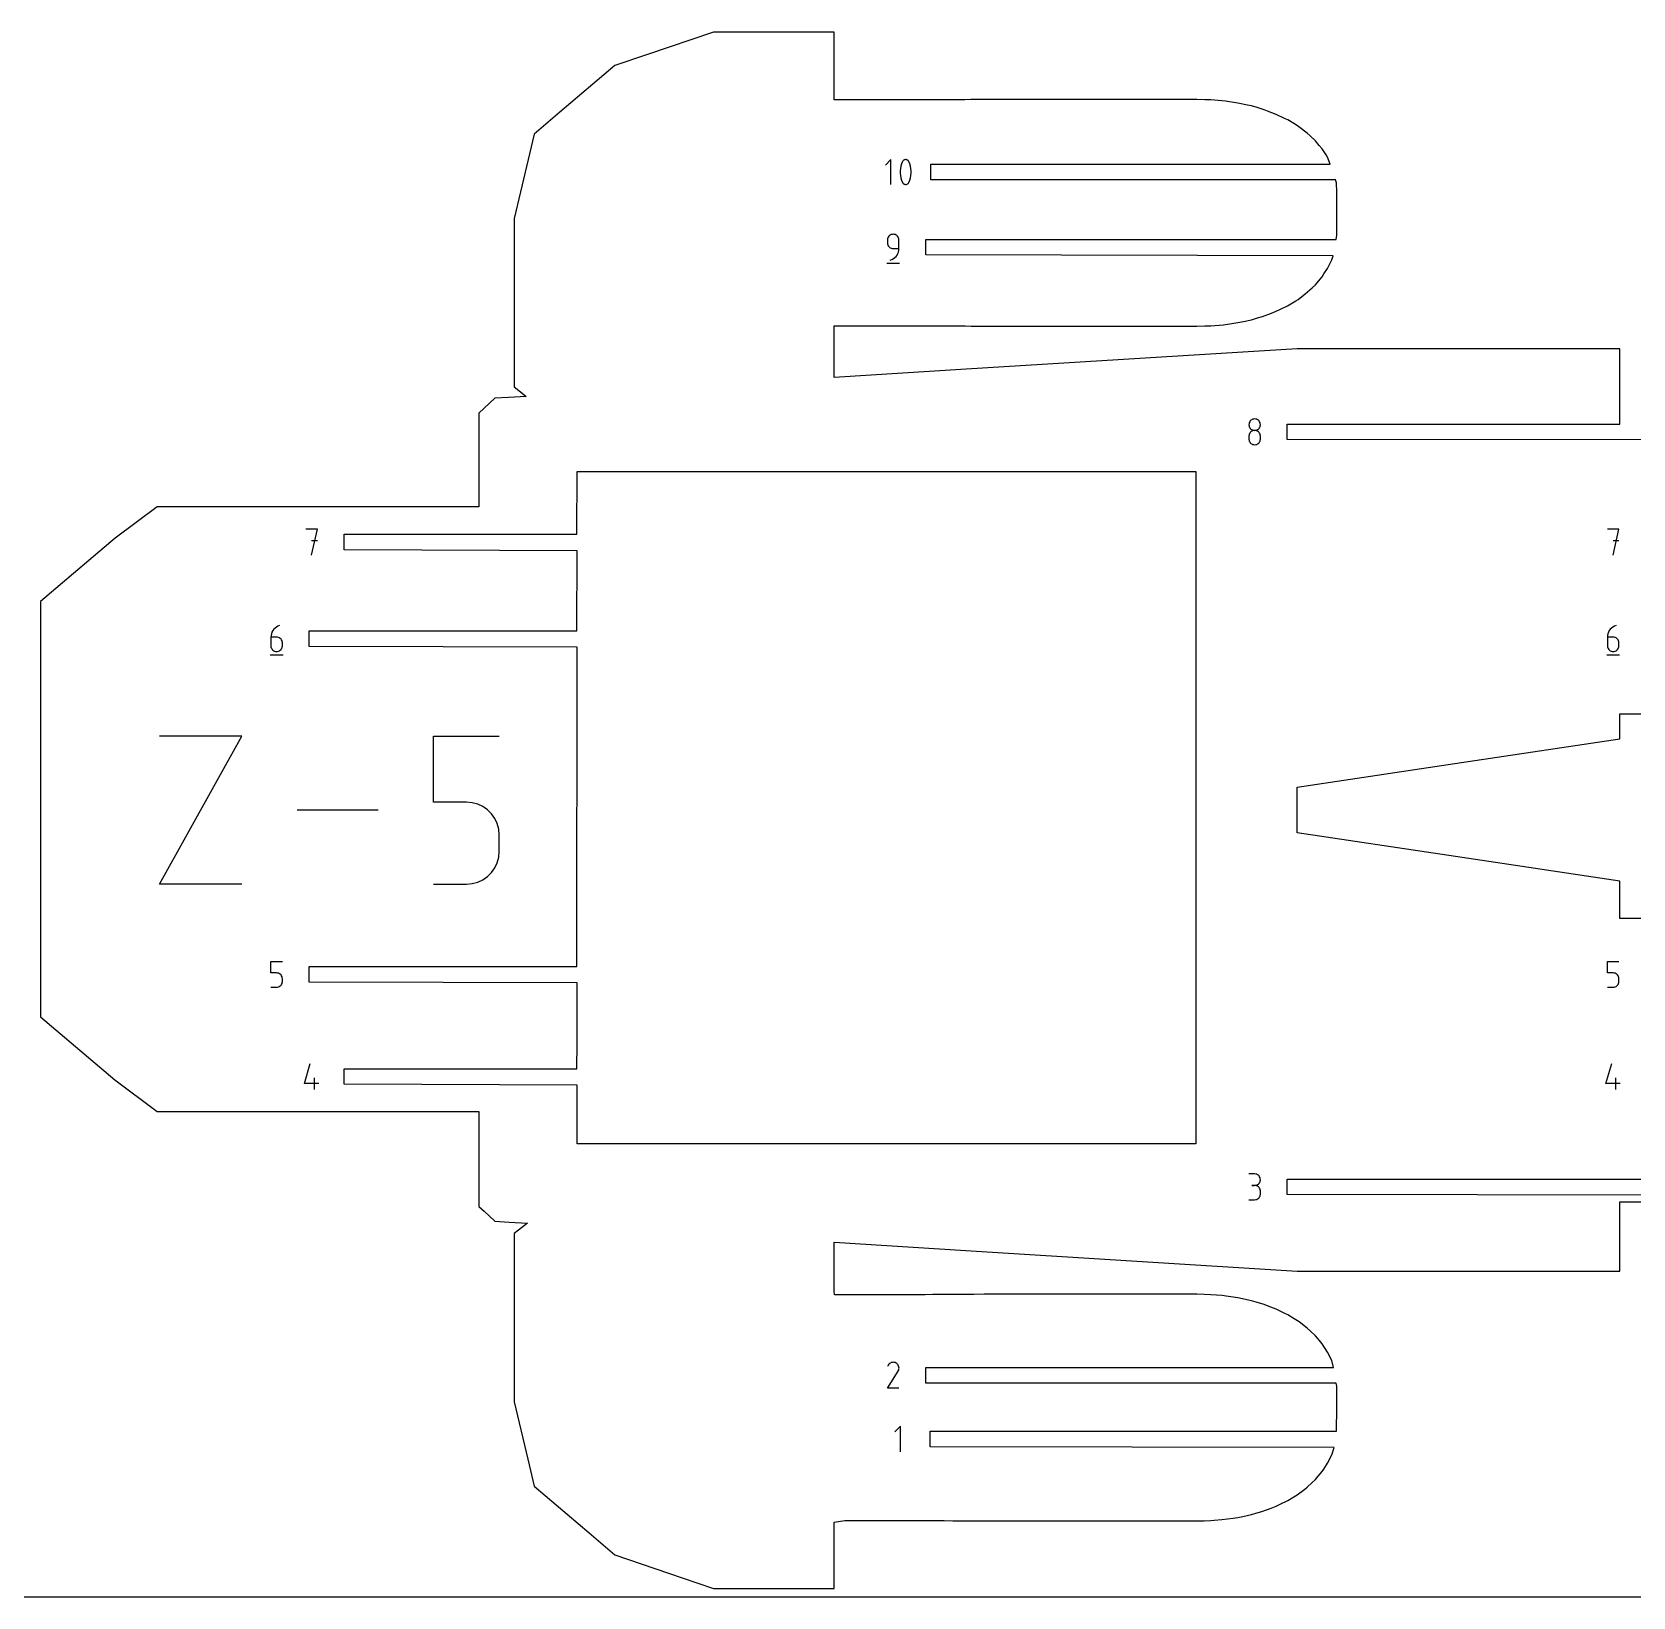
# Model space of a CAD drawing. Extents: x 0 to 900, y 0 to 1000.
# Drawn here: x 385.2 to 682.9, y 0 to 291 of the extents above; entities that cross this region are included whole.
import ezdxf

# ---------------------------------------------------------------- set-up
doc = ezdxf.new("R2010")
doc.units = 0

msp = doc.modelspace()

# ---------------------------------------------------------------- linework, layer by layer
at = {"layer": 'annotation', "color": 1}
for p, q in [((544.90083, 267.288443), (543.874251, 266.261575)), ((544.90083, 262.670723), (544.90083, 267.288443)), ((546.676931, 265.641209), (546.632678, 265.198978)), ((546.632678, 265.198978), (546.632678, 264.754921)), ((546.765437, 266.078199), (546.676931, 265.641209)), ((546.898195, 266.506532), (546.765437, 266.078199)), ((547.075207, 266.922794), (546.898195, 266.506532)), ((547.134816, 267.021921), (547.075207, 266.922794)), ((547.075207, 266.922794), (547.075207, 266.922794)), ((547.209105, 267.106394), (547.134816, 267.021921)), ((547.295613, 267.175397), (547.209105, 267.106394)), ((547.391882, 267.228112), (547.295613, 267.175397)), ((547.49545, 267.263721), (547.391882, 267.228112)), ((547.60386, 267.281407), (547.49545, 267.263721)), ((547.714651, 267.280352), (547.60386, 267.281407)), ((547.825363, 267.259738), (547.714651, 267.280352)), ((547.933536, 267.218749), (547.825363, 267.259738)), ((547.974947, 267.196988), (547.933536, 267.218749)), ((547.933536, 267.218749), (547.933536, 267.218749)), ((548.014684, 267.171993), (547.974947, 267.196988)), ((548.052556, 267.143961), (548.014684, 267.171993)), ((548.088368, 267.113091), (548.052556, 267.143961)), ((548.121927, 267.07958), (548.088368, 267.113091)), ((548.153042, 267.043625), (548.121927, 267.07958)), ((548.181517, 267.005426), (548.153042, 267.043625)), ((548.207162, 266.965179), (548.181517, 267.005426)), ((548.229782, 266.923083), (548.207162, 266.965179)), ((548.407651, 266.505964), (548.229782, 266.923083)), ((548.229782, 266.923083), (548.229782, 266.923083)), ((548.541053, 266.076987), (548.407651, 266.505964)), ((548.629988, 265.639568), (548.541053, 266.076987)), ((548.674455, 265.197123), (548.629988, 265.639568)), ((548.674455, 264.753066), (548.674455, 265.197123)), ((546.632678, 264.754921), (546.676931, 264.312454)), ((546.676931, 264.312454), (546.765437, 263.874993)), ((546.765437, 263.874993), (546.898195, 263.445951)), ((546.898195, 263.445951), (547.075207, 263.028746)), ((547.075207, 263.028746), (547.075207, 263.028746)), ((547.075207, 263.028746), (547.097744, 262.986734)), ((547.097744, 262.986734), (547.123199, 262.946688)), ((547.123199, 262.946688), (547.151464, 262.908729)), ((547.151464, 262.908729), (547.182432, 262.872981)), ((547.182432, 262.872981), (547.215995, 262.839563)), ((547.215995, 262.839563), (547.252047, 262.808597)), ((547.252047, 262.808597), (547.290479, 262.780206)), ((547.290479, 262.780206), (547.331185, 262.754511)), ((547.331185, 262.754511), (547.374058, 262.731632)), ((547.374058, 262.731632), (547.374058, 262.731632)), ((547.374058, 262.731632), (547.48138, 262.691513)), ((547.48138, 262.691513), (547.591447, 262.671581)), ((547.591447, 262.671581), (547.701772, 262.671023)), ((547.701772, 262.671023), (547.809866, 262.689028)), ((547.809866, 262.689028), (547.91324, 262.724782)), ((547.91324, 262.724782), (548.009407, 262.777472)), ((548.009407, 262.777472), (548.095879, 262.846287)), ((548.095879, 262.846287), (548.170166, 262.930412)), ((548.170166, 262.930412), (548.229782, 263.029036)), ((548.229782, 263.029036), (548.407651, 263.445383)), ((548.229782, 263.029036), (548.229782, 263.029036)), ((548.407651, 263.445383), (548.541053, 263.873781)), ((548.541053, 263.873781), (548.629988, 264.310813)), ((548.629988, 264.310813), (548.674455, 264.753066)), ((544.642154, 253.158662), (544.513597, 253.029979)), ((544.790956, 253.264015), (544.642154, 253.158662)), ((544.956963, 253.343013), (544.790956, 253.264015)), ((545.13714, 253.39263), (544.956963, 253.343013)), ((545.328448, 253.409841), (545.13714, 253.39263)), ((545.520152, 253.39263), (545.328448, 253.409841)), ((545.328448, 253.409841), (545.328448, 253.409841)), ((545.700539, 253.343013), (545.520152, 253.39263)), ((545.866608, 253.264015), (545.700539, 253.343013)), ((546.01536, 253.158662), (545.866608, 253.264015)), ((546.143794, 253.029979), (546.01536, 253.158662)), ((544.279759, 252.534194), (544.26255, 252.342438)), ((544.26255, 252.342438), (544.26255, 251.808737)), ((544.26255, 251.808737), (544.26255, 251.808737)), ((544.26255, 251.808737), (544.279759, 251.616992)), ((544.329362, 252.714719), (544.279759, 252.534194)), ((544.279759, 251.616992), (544.329362, 251.436494)), ((544.40832, 252.880989), (544.329362, 252.714719)), ((544.329362, 251.436494), (544.40832, 251.270264)), ((544.513597, 253.029979), (544.40832, 252.880989)), ((544.40832, 251.270264), (544.513597, 251.121322)), ((544.513597, 251.121322), (544.642154, 250.992689)), ((544.642154, 250.992689), (544.790956, 250.887383)), ((544.790956, 250.887383), (544.956963, 250.808426)), ((544.956963, 250.808426), (545.13714, 250.758836)), ((545.13714, 250.758836), (545.328448, 250.741636)), ((545.328448, 250.741636), (546.394345, 250.741636)), ((546.24891, 252.880989), (546.143794, 253.029979)), ((546.190624, 249.812344), (546.301875, 250.106936)), ((546.327707, 252.714719), (546.24891, 252.880989)), ((546.301875, 250.106936), (546.370746, 250.418004)), ((546.377186, 252.534194), (546.327707, 252.714719)), ((546.370746, 250.418004), (546.394345, 250.741636)), ((546.394345, 252.342438), (546.377186, 252.534194)), ((546.394345, 250.741636), (546.394345, 252.342438)), ((546.394345, 252.342438), (546.394345, 252.342438)), ((544.129351, 248.009841), (546.529351, 248.009841)), ((544.795047, 248.609841), (545.099863, 248.72343)), ((544.795047, 248.609841), (544.795047, 248.609841)), ((545.099863, 248.72343), (545.379645, 248.876966)), ((545.379645, 248.876966), (545.631504, 249.066538)), ((545.631504, 249.066538), (545.852547, 249.288232)), ((545.852547, 249.288232), (546.039885, 249.538138)), ((546.039885, 249.538138), (546.190624, 249.812344)), ((611.490065, 218.189538), (611.472866, 217.998679)), ((611.472866, 217.998679), (611.472866, 217.998679)), ((611.472866, 217.998679), (611.490075, 217.806923)), ((611.539643, 218.369366), (611.490065, 218.189538)), ((611.490075, 217.806923), (611.539678, 217.626397)), ((611.618569, 218.535111), (611.539643, 218.369366)), ((611.539678, 217.626397), (611.618636, 217.460128)), ((611.723814, 218.683725), (611.618569, 218.535111)), ((611.618636, 217.460128), (611.723913, 217.311138)), ((611.852347, 218.812157), (611.723814, 218.683725)), ((612.001138, 218.917357), (611.852347, 218.812157)), ((612.167158, 218.996276), (612.001138, 218.917357)), ((612.347377, 219.045864), (612.167158, 218.996276)), ((612.538764, 219.063071), (612.347377, 219.045864)), ((612.730151, 219.045864), (612.538764, 219.063071)), ((612.538764, 219.063071), (612.538764, 219.063071)), ((612.910369, 218.996276), (612.730151, 219.045864)), ((613.076389, 218.917357), (612.910369, 218.996276)), ((613.225181, 218.812157), (613.076389, 218.917357)), ((613.353714, 218.683725), (613.225181, 218.812157)), ((613.353615, 217.311138), (613.458891, 217.460128)), ((613.458958, 218.535111), (613.353714, 218.683725)), ((613.458891, 217.460128), (613.53785, 217.626397)), ((613.537884, 218.369366), (613.458958, 218.535111)), ((613.53785, 217.626397), (613.587452, 217.806923)), ((613.587462, 218.189538), (613.537884, 218.369366)), ((613.587452, 217.806923), (613.604661, 217.998679)), ((613.604661, 217.998679), (613.587462, 218.189538)), ((613.604661, 217.998679), (613.604661, 217.998679)), ((611.490065, 216.055841), (611.472866, 215.864175)), ((611.472866, 215.864175), (611.472866, 215.333183)), ((611.472866, 215.333183), (611.472866, 215.333183)), ((611.472866, 215.333183), (611.490075, 215.14153)), ((611.539643, 216.236296), (611.490065, 216.055841)), ((611.490075, 215.14153), (611.539678, 214.961281)), ((611.618569, 216.402514), (611.539643, 216.236296)), ((611.539678, 214.961281), (611.618636, 214.795412)), ((611.723814, 216.551465), (611.618569, 216.402514)), ((611.618636, 214.795412), (611.723913, 214.646898)), ((611.852347, 216.680124), (611.723814, 216.551465)), ((611.723913, 217.311138), (611.85247, 217.182455)), ((611.723913, 214.646898), (611.85247, 214.518714)), ((612.001138, 216.785462), (611.852347, 216.680124)), ((611.85247, 217.182455), (612.001272, 217.077102)), ((611.85247, 214.518714), (612.001272, 214.413835)), ((612.167158, 216.864451), (612.001138, 216.785462)), ((612.001272, 217.077102), (612.167279, 216.998104)), ((612.001272, 214.413835), (612.167279, 214.335238)), ((612.347377, 216.914065), (612.167158, 216.864451)), ((612.167279, 216.998104), (612.347456, 216.948487)), ((612.167279, 214.335238), (612.347456, 214.285898)), ((612.538764, 216.931276), (612.347377, 216.914065)), ((612.347456, 216.948487), (612.538764, 216.931276)), ((612.538764, 216.931276), (612.730071, 216.948487)), ((612.730151, 216.914075), (612.538764, 216.931276)), ((612.538764, 216.931276), (612.538764, 216.931276)), ((612.538764, 216.931276), (612.538764, 216.931276)), ((612.730071, 216.948487), (612.910248, 216.998104)), ((612.730071, 214.285898), (612.910248, 214.335238)), ((612.910369, 216.864486), (612.730151, 216.914075)), ((612.910248, 216.998104), (613.076255, 217.077102)), ((612.910248, 214.335238), (613.076255, 214.413835)), ((613.076389, 216.785529), (612.910369, 216.864486)), ((613.076255, 217.077102), (613.225057, 217.182455)), ((613.076255, 214.413835), (613.225057, 214.518714)), ((613.225181, 216.680223), (613.076389, 216.785529)), ((613.225057, 217.182455), (613.353615, 217.311138)), ((613.225057, 214.518714), (613.353615, 214.646898)), ((613.353714, 216.551589), (613.225181, 216.680223)), ((613.353615, 214.646898), (613.458891, 214.795412)), ((613.458958, 216.402648), (613.353714, 216.551589)), ((613.458891, 214.795412), (613.53785, 214.961281)), ((613.537884, 216.236418), (613.458958, 216.402648)), ((613.53785, 214.961281), (613.587452, 215.14153)), ((613.587462, 216.05592), (613.537884, 216.236418)), ((613.587452, 215.14153), (613.604661, 215.333183)), ((613.604661, 215.864175), (613.587462, 216.05592)), ((613.604661, 215.333183), (613.604661, 215.864175)), ((613.604661, 215.864175), (613.604661, 215.864175)), ((612.347456, 214.285898), (612.538764, 214.26879)), ((612.538764, 214.26879), (612.730071, 214.285898)), ((612.538764, 214.26879), (612.538764, 214.26879)), ((438.257006, 198.561415), (436.122503, 198.561415)), ((437.189905, 193.761415), (438.257006, 198.561415)), ((680.262344, 198.561415), (678.12784, 198.561415)), ((679.195243, 193.761415), (680.262344, 198.561415)), ((438.257006, 196.423901), (437.189905, 196.423901)), ((680.262344, 196.423901), (679.195243, 196.423901)), ((429.640559, 178.813753), (429.616958, 178.489311)), ((429.709447, 179.125478), (429.640559, 178.813753)), ((429.820745, 179.420621), (429.709447, 179.125478)), ((429.971577, 179.695317), (429.820745, 179.420621)), ((430.159065, 179.945702), (429.971577, 179.695317)), ((430.380334, 180.16791), (430.159065, 179.945702)), ((430.632507, 180.358076), (430.380334, 180.16791)), ((430.912708, 180.512336), (430.632507, 180.358076)), ((431.218061, 180.626825), (430.912708, 180.512336)), ((431.218061, 180.626825), (431.218061, 180.626825)), ((678.152947, 178.813753), (678.129345, 178.489311)), ((678.221835, 179.125478), (678.152947, 178.813753)), ((678.333133, 179.420621), (678.221835, 179.125478)), ((678.483964, 179.695317), (678.333133, 179.420621)), ((678.671453, 179.945702), (678.483964, 179.695317)), ((678.892722, 180.16791), (678.671453, 179.945702)), ((679.144895, 180.358076), (678.892722, 180.16791)), ((679.425096, 180.512336), (679.144895, 180.358076)), ((679.730449, 180.626825), (679.425096, 180.512336)), ((679.730449, 180.626825), (679.730449, 180.626825)), ((429.616958, 178.489311), (429.616958, 176.893927)), ((430.682855, 178.489311), (429.616958, 178.489311)), ((429.616958, 176.893927), (429.616958, 176.893927)), ((429.616958, 176.893927), (429.634167, 176.702181)), ((429.634167, 176.702181), (429.683769, 176.521684)), ((429.683769, 176.521684), (429.762727, 176.355454)), ((429.762727, 176.355454), (429.868004, 176.206512)), ((429.868004, 176.206512), (429.996562, 176.077878)), ((429.996562, 176.077878), (430.145363, 175.972573)), ((430.145363, 175.972573), (430.311371, 175.893615)), ((430.311371, 175.893615), (430.491547, 175.844026)), ((430.491547, 175.844026), (430.682855, 175.826825)), ((430.874559, 178.472203), (430.682855, 178.489311)), ((430.682855, 175.826825), (430.874559, 175.844026)), ((430.682855, 175.826825), (430.682855, 175.826825)), ((431.054946, 178.422863), (430.874559, 178.472203)), ((430.874559, 175.844026), (431.054946, 175.893615)), ((431.221016, 178.344266), (431.054946, 178.422863)), ((431.054946, 175.893615), (431.221016, 175.972573)), ((431.369768, 178.239388), (431.221016, 178.344266)), ((431.221016, 175.972573), (431.369768, 176.077878)), ((431.498201, 178.111204), (431.369768, 178.239388)), ((431.369768, 176.077878), (431.498201, 176.206512)), ((431.603317, 177.962689), (431.498201, 178.111204)), ((431.498201, 176.206512), (431.603317, 176.355454)), ((431.682114, 177.79682), (431.603317, 177.962689)), ((431.603317, 176.355454), (431.682114, 176.521684)), ((431.731593, 177.616571), (431.682114, 177.79682)), ((431.682114, 176.521684), (431.731593, 176.702181)), ((431.748752, 177.424919), (431.731593, 177.616571)), ((431.731593, 176.702181), (431.748752, 176.893927)), ((431.748752, 176.893927), (431.748752, 177.424919)), ((431.748752, 177.424919), (431.748752, 177.424919)), ((678.129345, 178.489311), (678.129345, 176.893927)), ((679.195243, 178.489311), (678.129345, 178.489311)), ((678.129345, 176.893927), (678.129345, 176.893927)), ((678.129345, 176.893927), (678.146554, 176.702181)), ((678.146554, 176.702181), (678.196157, 176.521684)), ((678.196157, 176.521684), (678.275115, 176.355454)), ((678.275115, 176.355454), (678.380392, 176.206512)), ((678.380392, 176.206512), (678.508949, 176.077878)), ((678.508949, 176.077878), (678.657751, 175.972573)), ((678.657751, 175.972573), (678.823758, 175.893615)), ((678.823758, 175.893615), (679.003935, 175.844026)), ((679.003935, 175.844026), (679.195243, 175.826825)), ((679.386947, 178.472203), (679.195243, 178.489311)), ((679.195243, 175.826825), (679.386947, 175.844026)), ((679.195243, 175.826825), (679.195243, 175.826825)), ((679.567334, 178.422863), (679.386947, 178.472203)), ((679.386947, 175.844026), (679.567334, 175.893615)), ((679.733403, 178.344266), (679.567334, 178.422863)), ((679.567334, 175.893615), (679.733403, 175.972573)), ((679.882155, 178.239388), (679.733403, 178.344266)), ((679.733403, 175.972573), (679.882155, 176.077878)), ((680.010589, 178.111204), (679.882155, 178.239388)), ((679.882155, 176.077878), (680.010589, 176.206512)), ((680.115705, 177.962689), (680.010589, 178.111204)), ((680.010589, 176.206512), (680.115705, 176.355454)), ((680.194502, 177.79682), (680.115705, 177.962689)), ((680.115705, 176.355454), (680.194502, 176.521684)), ((680.24398, 177.616571), (680.194502, 177.79682)), ((680.194502, 176.521684), (680.24398, 176.702181)), ((680.26114, 177.424919), (680.24398, 177.616571)), ((680.24398, 176.702181), (680.26114, 176.893927)), ((680.26114, 176.893927), (680.26114, 177.424919)), ((680.26114, 177.424919), (680.26114, 177.424919)), ((429.483457, 175.226825), (431.883457, 175.226825)), ((677.995845, 175.226825), (680.395845, 175.226825)), ((408.910408, 132.546837), (424.184494, 160.055373)), ((424.184494, 160.055373), (408.910408, 160.055373)), ((459.857093, 147.805397), (459.857093, 160.055373)), ((459.857093, 160.055373), (472.074292, 160.055373)), ((449.54398, 146.301105), (434.502783, 146.301105)), ((465.965692, 147.805397), (459.857093, 147.805397)), ((467.062521, 147.707353), (465.965692, 147.805397)), ((468.095343, 147.424587), (467.062521, 147.707353)), ((469.046795, 146.974152), (468.095343, 147.424587)), ((469.899511, 146.373101), (469.046795, 146.974152)), ((470.636126, 145.638485), (469.899511, 146.373101)), ((471.239276, 144.787357), (470.636126, 145.638485)), ((471.691597, 143.836769), (471.239276, 144.787357)), ((471.975724, 142.803774), (471.691597, 143.836769)), ((472.074292, 141.705424), (471.975724, 142.803774)), ((472.074292, 138.662337), (472.074292, 141.705424)), ((472.074292, 141.705424), (472.074292, 141.705424)), ((471.691398, 136.529032), (471.975667, 137.563454)), ((471.975667, 137.563454), (472.074292, 138.662337)), ((469.046028, 133.382108), (469.898801, 133.985609)), ((469.898801, 133.985609), (470.635558, 134.722802)), ((470.635558, 134.722802), (471.238893, 135.576379)), ((471.238893, 135.576379), (471.691398, 136.529032)), ((424.184494, 132.546837), (408.910408, 132.546837)), ((459.857093, 132.546837), (465.965692, 132.546837)), ((465.965692, 132.546837), (467.062067, 132.645415)), ((465.965692, 132.546837), (465.965692, 132.546837)), ((467.062067, 132.645415), (468.094648, 132.929607)), ((468.094648, 132.929607), (469.046028, 133.382108)), ((429.616958, 116.043569), (429.616958, 118.181083)), ((429.616958, 118.181083), (431.748752, 118.181083)), ((678.129345, 116.043569), (678.129345, 118.181083)), ((678.129345, 118.181083), (680.26114, 118.181083)), ((430.682855, 116.043569), (429.616958, 116.043569)), ((429.616958, 113.381083), (430.682855, 113.381083)), ((430.874242, 116.026461), (430.682855, 116.043569)), ((430.682855, 113.381083), (430.874163, 113.398284)), ((430.682855, 113.381083), (430.682855, 113.381083)), ((430.874163, 113.398284), (431.054339, 113.447873)), ((431.054461, 115.977121), (430.874242, 116.026461)), ((431.054339, 113.447873), (431.220347, 113.52683)), ((431.220481, 115.898524), (431.054461, 115.977121)), ((431.220347, 113.52683), (431.369148, 113.632136)), ((431.369272, 115.793645), (431.220481, 115.898524)), ((431.369148, 113.632136), (431.497706, 113.76077)), ((431.497805, 115.665461), (431.369272, 115.793645)), ((431.497706, 113.76077), (431.602983, 113.909711)), ((431.603049, 115.516947), (431.497805, 115.665461)), ((431.602983, 113.909711), (431.681941, 114.075941)), ((431.681976, 115.351078), (431.603049, 115.516947)), ((431.681941, 114.075941), (431.731543, 114.256439)), ((431.731553, 115.170829), (431.681976, 115.351078)), ((431.731543, 114.256439), (431.748752, 114.448184)), ((431.748752, 114.979176), (431.731553, 115.170829)), ((431.748752, 114.448184), (431.748752, 114.979176)), ((431.748752, 114.979176), (431.748752, 114.979176)), ((679.195243, 116.043569), (678.129345, 116.043569)), ((678.129345, 113.381083), (679.195243, 113.381083)), ((679.38663, 116.026461), (679.195243, 116.043569)), ((679.195243, 113.381083), (679.386551, 113.398284)), ((679.195243, 113.381083), (679.195243, 113.381083)), ((679.386551, 113.398284), (679.566727, 113.447873)), ((679.566848, 115.977121), (679.38663, 116.026461)), ((679.566727, 113.447873), (679.732735, 113.52683)), ((679.732868, 115.898524), (679.566848, 115.977121)), ((679.732735, 113.52683), (679.881536, 113.632136)), ((679.88166, 115.793645), (679.732868, 115.898524)), ((679.881536, 113.632136), (680.010094, 113.76077)), ((680.010193, 115.665461), (679.88166, 115.793645)), ((680.010094, 113.76077), (680.11537, 113.909711)), ((680.115437, 115.516947), (680.010193, 115.665461)), ((680.11537, 113.909711), (680.194329, 114.075941)), ((680.194363, 115.351078), (680.115437, 115.516947)), ((680.194329, 114.075941), (680.243931, 114.256439)), ((680.243941, 115.170829), (680.194363, 115.351078)), ((680.243931, 114.256439), (680.26114, 114.448184)), ((680.26114, 114.979176), (680.243941, 115.170829)), ((680.26114, 114.448184), (680.26114, 114.979176)), ((680.26114, 114.979176), (680.26114, 114.979176)), ((435.885101, 95.456191), (436.949493, 99.18909)), ((677.862645, 95.456191), (678.927037, 99.18909)), ((438.550296, 95.456191), (435.885101, 95.456191)), ((437.7514, 94.38909), (437.7514, 96.520885)), ((680.52784, 95.456191), (677.862645, 95.456191)), ((679.728944, 94.38909), (679.728944, 96.520885)), ((612.538764, 78.664331), (611.472866, 78.664331)), ((612.730468, 78.647124), (612.538764, 78.664331)), ((612.910855, 78.597536), (612.730468, 78.647124)), ((613.076924, 78.518617), (612.910855, 78.597536)), ((613.225676, 78.413416), (613.076924, 78.518617)), ((613.35411, 78.284984), (613.225676, 78.413416)), ((613.459226, 78.136371), (613.35411, 78.284984)), ((613.538023, 77.970626), (613.459226, 78.136371)), ((613.587502, 77.790798), (613.538023, 77.970626)), ((613.538023, 77.227657), (613.587502, 77.408182)), ((613.604661, 77.599938), (613.587502, 77.790798)), ((613.587502, 77.408182), (613.604661, 77.599938)), ((613.604661, 77.599938), (613.604661, 77.599938)), ((612.538764, 76.532536), (612.005062, 76.532536)), ((612.005062, 76.532536), (612.538764, 76.532536)), ((612.538764, 76.532536), (612.730468, 76.549747)), ((612.730468, 76.515329), (612.538764, 76.532536)), ((612.538764, 76.532536), (612.538764, 76.532536)), ((612.730468, 76.549747), (612.910855, 76.599364)), ((612.910855, 76.465741), (612.730468, 76.515329)), ((612.910855, 76.599364), (613.076924, 76.678361)), ((613.076924, 76.386822), (612.910855, 76.465741)), ((613.076924, 76.678361), (613.225676, 76.783714)), ((613.225676, 76.281621), (613.076924, 76.386822)), ((613.225676, 76.783714), (613.35411, 76.912398)), ((613.35411, 76.15319), (613.225676, 76.281621)), ((613.35411, 76.912398), (613.459226, 77.061387)), ((613.459226, 76.004576), (613.35411, 76.15319)), ((613.459226, 77.061387), (613.538023, 77.227657)), ((613.538023, 75.838831), (613.459226, 76.004576)), ((613.459226, 74.397876), (613.538023, 74.563634)), ((613.587502, 75.659003), (613.538023, 75.838831)), ((613.538023, 74.563634), (613.587502, 74.743503)), ((613.604661, 75.468143), (613.587502, 75.659003)), ((613.587502, 74.743503), (613.604661, 74.934442)), ((613.604661, 74.934442), (613.604661, 75.468143)), ((613.604661, 75.468143), (613.604661, 75.468143)), ((611.472866, 73.87005), (612.538764, 73.87005)), ((612.538764, 73.87005), (612.730468, 73.887247)), ((612.538764, 73.87005), (612.538764, 73.87005)), ((612.730468, 73.887247), (612.910855, 73.93681)), ((612.910855, 73.93681), (613.076924, 74.015697)), ((613.076924, 74.015697), (613.225676, 74.120865)), ((613.225676, 74.120865), (613.35411, 74.249272)), ((613.35411, 74.249272), (613.459226, 74.397876)), ((544.27668, 38.840069), (546.246528, 42.011272)), ((544.419663, 43.106368), (544.27969, 42.837862)), ((544.530742, 43.26388), (544.419663, 43.106368)), ((544.664013, 43.395366), (544.530742, 43.26388)), ((544.815421, 43.499773), (544.664013, 43.395366)), ((544.980913, 43.576049), (544.815421, 43.499773)), ((545.156437, 43.623139), (544.980913, 43.576049)), ((545.33794, 43.639991), (545.156437, 43.623139)), ((545.521367, 43.625553), (545.33794, 43.639991)), ((545.702666, 43.578771), (545.521367, 43.625553)), ((545.877784, 43.498592), (545.702666, 43.578771)), ((546.034408, 43.387374), (545.877784, 43.498592)), ((545.877784, 43.498592), (545.877784, 43.498592)), ((546.165363, 43.253912), (546.034408, 43.387374)), ((546.269484, 43.102299), (546.165363, 43.253912)), ((546.246528, 42.011272), (546.248883, 42.014186)), ((546.246528, 42.011272), (546.246528, 42.011272)), ((546.248883, 42.014186), (546.251142, 42.017125)), ((546.251142, 42.017125), (546.253318, 42.020113)), ((546.253318, 42.020113), (546.255428, 42.023176)), ((546.255428, 42.023176), (546.257485, 42.026337)), ((546.257485, 42.026337), (546.259506, 42.029623)), ((546.259506, 42.029623), (546.261504, 42.033057)), ((546.261504, 42.033057), (546.263494, 42.036665)), ((546.263494, 42.036665), (546.265492, 42.040471)), ((546.265492, 42.040471), (546.346827, 42.215103)), ((546.265492, 42.040471), (546.265492, 42.040471)), ((546.345606, 42.936623), (546.269484, 43.102299)), ((546.392567, 42.760975), (546.345606, 42.936623)), ((546.346827, 42.215103), (546.394341, 42.396124)), ((546.4092, 42.579445), (546.392567, 42.760975)), ((546.394341, 42.396124), (546.4092, 42.579445)), ((546.408475, 38.840069), (544.27668, 38.840069)), ((546.696435, 31.776287), (545.629334, 30.708885)), ((546.696435, 26.976287), (546.696435, 31.776287))]:
    msp.add_line(p, q, dxfattribs=at)
at = {"layer": 'boundary', "color": 5}
for p, q in [((511.939785, 291.014711), (499.443465, 286.765963)), ((519.107802, 291.01471), (511.939785, 291.014711)), ((534.382353, 291.01471), (519.107802, 291.01471)), ((534.382354, 288.68945), (534.382353, 291.01471)), ((499.443465, 286.765963), (493.579212, 284.772116)), ((534.382354, 285.038285), (534.382354, 288.68945)), ((493.579212, 284.772116), (483.367074, 276.091809)), ((534.382354, 279.546087), (534.382354, 285.038285)), ((534.382353, 278.374556), (534.382354, 279.546087)), ((536.73742, 278.383491), (534.382353, 278.374556)), ((547.951921, 278.38349), (536.73742, 278.383491)), ((549.105657, 278.387518), (547.951921, 278.38349)), ((550.355297, 278.387496), (549.105657, 278.387518)), ((551.251079, 278.394333), (550.355297, 278.387496)), ((552.856677, 278.398403), (551.251079, 278.394333)), ((554.985585, 278.407321), (552.856677, 278.398403)), ((556.715826, 278.417804), (554.985585, 278.407321)), ((558.659276, 278.429716), (556.715826, 278.417804)), ((559.780667, 278.438278), (558.659276, 278.429716)), ((560.401027, 278.444281), (559.780667, 278.438278)), ((562.269755, 278.46309), (560.401027, 278.444281)), ((565.547569, 278.463091), (562.269755, 278.46309)), ((571.217272, 278.463091), (565.547569, 278.463091)), ((572.361227, 278.463091), (571.217272, 278.463091)), ((574.026568, 278.46309), (572.361227, 278.463091)), ((579.682737, 278.46309), (574.026568, 278.46309)), ((583.36893, 278.463091), (579.682737, 278.46309)), ((587.627248, 278.463091), (583.36893, 278.463091)), ((594.392534, 278.463091), (587.627248, 278.463091)), ((596.339868, 278.46309), (594.392534, 278.463091)), ((601.780742, 278.46309), (596.339868, 278.46309)), ((603.248751, 278.425628), (601.780742, 278.46309)), ((604.387587, 278.394333), (603.248751, 278.425628)), ((607.122024, 278.154148), (604.387587, 278.394333)), ((609.442439, 277.806868), (607.122024, 278.154148)), ((611.240341, 277.417507), (609.442439, 277.806868)), ((611.92386, 277.269486), (611.240341, 277.417507)), ((613.024433, 276.950583), (611.92386, 277.269486)), ((614.303314, 276.563922), (613.024433, 276.950583)), ((483.367074, 276.091809), (478.574738, 272.018329)), ((614.923436, 276.323563), (614.303314, 276.563922)), ((616.552857, 275.692026), (614.923436, 276.323563)), ((618.085638, 274.948743), (616.552857, 275.692026)), ((618.678822, 274.661106), (618.085638, 274.948743)), ((620.134123, 273.789368), (618.678822, 274.661106)), ((478.574738, 272.018329), (476.058874, 261.325855)), ((620.76464, 273.376954), (620.134123, 273.789368)), ((622.330296, 272.178167), (620.76464, 273.376954)), ((622.850325, 271.686289), (622.330296, 272.178167)), ((623.823702, 270.765668), (622.850325, 271.686289)), ((624.527195, 269.933185), (623.823702, 270.765668)), ((625.086724, 269.271113), (624.527195, 269.933185)), ((625.816532, 268.163992), (625.086724, 269.271113)), ((626.108771, 267.720711), (625.816532, 268.163992)), ((552.324686, 263.529582), (552.324686, 266.429583)), ((552.324686, 266.429583), (626.575959, 266.429583)), ((626.575959, 266.429583), (626.108771, 267.720711)), ((627.565635, 263.529582), (552.324686, 263.529582)), ((627.738002, 262.990634), (627.565635, 263.529582)), ((627.835607, 261.218289), (627.738002, 262.990634)), ((476.058874, 261.325855), (474.878234, 256.308108)), ((627.837455, 257.390358), (627.835607, 261.218289)), ((474.878234, 256.308108), (474.878235, 235.006042)), ((627.829149, 253.222116), (627.837455, 257.390358)), ((627.695047, 252.459841), (627.829149, 253.222116)), ((551.379351, 249.559841), (551.37935, 252.459841)), ((551.37935, 252.459841), (627.695047, 252.459841)), ((627.148914, 249.409841), (551.379351, 249.559841)), ((626.108447, 247.059993), (626.88678, 248.63991)), ((626.88678, 248.63991), (627.148914, 249.409841)), ((623.823745, 244.015035), (624.402385, 244.699907)), ((624.402385, 244.699907), (625.086536, 245.509597)), ((625.086536, 245.509597), (625.4275, 246.026927)), ((625.4275, 246.026927), (626.108447, 247.059993)), ((620.188183, 241.024355), (620.625814, 241.296785)), ((620.625814, 241.296785), (621.936608, 242.300728)), ((621.936608, 242.300728), (623.231904, 243.45515)), ((623.231904, 243.45515), (623.823745, 244.015035)), ((613.985741, 238.120488), (615.68558, 238.752425)), ((615.68558, 238.752425), (616.552828, 239.088677)), ((616.552828, 239.088677), (617.358247, 239.479365)), ((617.358247, 239.479365), (618.678145, 240.119591)), ((618.678145, 240.119591), (620.188183, 241.024355)), ((534.332121, 226.781574), (534.340805, 235.69824)), ((534.340805, 235.69824), (534.341478, 236.390267)), ((534.341478, 236.390267), (536.575309, 236.397139)), ((536.575309, 236.397139), (547.883649, 236.397212)), ((547.883649, 236.397212), (549.166645, 236.393081)), ((549.166645, 236.393081), (550.397159, 236.392993)), ((550.397159, 236.392993), (551.254797, 236.386371)), ((551.254797, 236.386371), (552.900444, 236.38215)), ((552.900444, 236.38215), (555.02304, 236.373195)), ((555.02304, 236.373195), (556.782634, 236.362481)), ((556.782634, 236.362481), (558.709773, 236.350611)), ((558.709773, 236.350611), (559.818236, 236.342114)), ((559.818236, 236.342114), (560.430348, 236.336172)), ((560.430348, 236.336172), (562.269873, 236.317601)), ((562.269873, 236.317601), (565.297204, 236.317601)), ((565.297204, 236.317601), (571.259701, 236.317601)), ((571.259701, 236.317601), (572.410538, 236.317601)), ((572.410538, 236.317601), (574.086572, 236.317601)), ((574.086572, 236.317601), (579.734345, 236.317601)), ((579.734345, 236.317601), (583.436029, 236.317601)), ((583.436029, 236.317601), (587.681386, 236.317601)), ((587.681386, 236.317601), (594.468207, 236.317602)), ((594.468207, 236.317602), (596.396835, 236.317602)), ((596.396835, 236.317602), (601.780322, 236.317601)), ((601.780322, 236.317601), (603.268789, 236.355615)), ((603.268789, 236.355615), (604.387279, 236.386371)), ((604.387279, 236.386371), (605.104665, 236.446234)), ((605.104665, 236.446234), (606.77005, 236.585202)), ((606.77005, 236.585202), (608.656986, 236.856193)), ((608.656986, 236.856193), (609.442584, 236.973817)), ((609.442584, 236.973817), (610.435539, 237.188949)), ((610.435539, 237.188949), (611.922965, 237.511206)), ((611.922965, 237.511206), (613.08499, 237.848045)), ((613.08499, 237.848045), (613.985741, 238.120488)), ((474.878235, 235.006042), (474.878234, 225.009443)), ((620.415405, 232.078573), (558.921001, 228.294611)), ((648.521492, 232.078574), (620.415405, 232.078573)), ((680.415397, 232.078574), (648.521492, 232.078574)), ((680.415397, 221.369471), (680.415397, 232.078574)), ((558.921001, 228.294611), (534.332121, 226.781574)), ((474.878234, 225.009443), (476.333377, 223.858876)), ((476.333377, 223.858876), (477.091585, 223.259368)), ((469.257944, 221.072144), (468.266646, 220.16634)), ((471.258821, 222.900457), (469.257944, 221.072144)), ((473.806669, 223.057235), (471.258821, 222.900457)), ((477.091585, 223.259368), (473.806669, 223.057235)), ((680.415397, 218.118941), (680.415397, 221.369471)), ((468.266646, 220.16634), (468.266646, 212.758933)), ((618.589366, 215.21894), (618.589366, 218.118941)), ((618.589366, 218.118941), (680.415397, 218.118941)), ((768.812085, 215.068941), (618.589366, 215.21894)), ((468.266646, 212.758933), (468.266646, 202.697221)), ((408.473296, 202.697221), (400.664258, 196.894843)), ((414.260637, 202.697221), (408.473296, 202.697221)), ((468.266646, 202.697221), (414.260637, 202.697221)), ((400.664258, 196.894843), (386.787293, 185.09944)), ((386.787293, 185.09944), (386.787293, 114.772319)), ((680.415397, 162.904307), (680.415397, 164.229284)), ((680.415397, 164.229284), (710.743334, 164.229284)), ((680.415397, 159.563817), (680.415397, 162.904307)), ((652.2154, 155.346086), (680.415397, 159.563817)), ((620.415405, 150.589923), (652.2154, 155.346086)), ((620.415405, 146.594922), (620.415405, 150.589923)), ((620.415405, 142.089923), (620.415405, 146.594922)), ((648.615402, 137.872193), (620.415405, 142.089923)), ((680.415398, 133.11603), (648.615402, 137.872193)), ((680.415398, 128.139973), (680.415398, 133.11603)), ((680.415398, 126.166264), (680.415398, 128.139973)), ((710.743336, 126.166264), (680.415398, 126.166264)), ((386.787293, 114.772319), (386.787293, 107.898314)), ((386.787293, 107.898314), (400.582217, 96.172639)), ((400.582217, 96.172639), (408.473297, 90.300532)), ((408.473297, 90.300532), (414.260638, 90.300532)), ((414.260638, 90.300532), (468.266646, 90.300532)), ((468.266646, 90.300532), (468.266646, 80.122991)), ((468.266646, 80.122991), (468.266646, 72.630312)), ((618.589366, 74.819899), (618.589365, 77.719899)), ((618.589365, 77.719899), (768.717085, 77.719899)), ((768.812085, 74.6699), (618.589366, 74.819899)), ((468.266646, 72.630312), (469.257884, 71.723751)), ((469.257884, 71.723751), (471.258639, 69.893911)), ((680.415397, 69.697563), (680.415397, 73.485244)), ((680.415397, 73.485244), (710.743335, 73.485244)), ((471.258639, 69.893911), (473.895394, 69.729636)), ((473.895394, 69.729636), (477.31157, 69.516802)), ((477.31157, 69.516802), (475.62644, 68.184385)), ((680.415397, 60.601116), (680.415397, 69.697563)), ((475.62644, 68.184385), (474.878234, 67.592786)), ((474.878234, 67.592786), (474.878234, 46.290715)), ((534.340792, 56.916768), (534.331984, 65.9643)), ((534.331984, 65.9643), (558.814059, 64.439014)), ((558.814059, 64.439014), (620.415404, 60.601116)), ((620.415404, 60.601116), (652.30931, 60.601116)), ((652.30931, 60.601116), (680.415397, 60.601116)), ((534.398219, 56.211847), (534.340792, 56.916768)), ((536.613074, 56.205017), (534.398219, 56.211847)), ((547.822863, 56.205017), (536.613074, 56.205017)), ((548.921315, 56.208743), (547.822863, 56.205017)), ((550.226117, 56.208359), (548.921315, 56.208743)), ((551.245338, 56.215859), (550.226117, 56.208359)), ((552.721724, 56.219467), (551.245338, 56.215859)), ((554.870211, 56.228277), (552.721724, 56.219467)), ((556.510925, 56.238071), (554.870211, 56.228277)), ((558.503957, 56.250106), (556.510925, 56.238071)), ((559.665127, 56.258871), (558.503957, 56.250106)), ((560.311052, 56.265065), (559.665127, 56.258871)), ((562.270919, 56.284622), (560.311052, 56.265065)), ((565.402635, 56.284622), (562.270919, 56.284622)), ((571.086989, 56.284622), (565.402635, 56.284622)), ((572.209817, 56.284622), (571.086989, 56.284622)), ((573.842374, 56.284622), (572.209817, 56.284622)), ((579.524267, 56.284622), (573.842374, 56.284622)), ((583.16296, 56.284622), (579.524267, 56.284622)), ((587.461021, 56.284622), (583.16296, 56.284622)), ((594.160274, 56.284622), (587.461021, 56.284622)), ((596.164953, 56.284622), (594.160274, 56.284622)), ((601.782445, 56.284622), (596.164953, 56.284622)), ((603.18724, 56.248831), (601.782445, 56.284622)), ((604.38894, 56.215858), (603.18724, 56.248831)), ((606.519198, 56.038462), (604.38894, 56.215858)), ((607.247077, 55.956474), (606.519198, 56.038462)), ((609.442346, 55.628405), (607.247077, 55.956474)), ((611.371037, 55.211299), (609.442346, 55.628405)), ((611.927194, 55.091029), (611.371037, 55.211299)), ((612.819425, 54.832844), (611.927194, 55.091029)), ((614.300995, 54.385453), (612.819425, 54.832844)), ((615.021758, 54.106426), (614.300995, 54.385453)), ((616.553313, 53.513552), (615.021758, 54.106426)), ((618.180951, 52.725234), (616.553313, 53.513552)), ((618.681876, 52.482631), (618.180951, 52.725234)), ((619.905409, 51.750618), (618.681876, 52.482631)), ((620.826189, 51.148914), (619.905409, 51.750618)), ((622.328756, 49.999698), (620.826189, 51.148914)), ((622.905158, 49.455108), (622.328756, 49.999698)), ((623.823809, 48.587187), (622.905158, 49.455108)), ((624.574489, 47.699889), (623.823809, 48.587187)), ((625.088247, 47.092638), (624.574489, 47.699889)), ((474.878234, 46.290715), (474.878234, 36.294115)), ((626.11147, 45.54223), (625.088247, 47.092638)), ((626.890785, 43.962312), (626.11147, 45.54223)), ((551.39318, 39.790108), (551.39318, 42.690108)), ((551.39318, 42.690108), (627.178349, 42.690108)), ((627.178349, 42.690108), (626.890785, 43.962312)), ((627.722717, 39.790109), (551.39318, 39.790108)), ((627.840497, 39.176748), (627.722717, 39.790109)), ((627.842675, 35.211877), (627.840497, 39.176748)), ((474.878234, 36.294115), (477.394098, 25.601649)), ((627.735303, 30.826287), (627.842675, 35.211877)), ((552.213336, 27.926287), (552.213336, 30.826287)), ((552.213336, 30.826287), (627.735303, 30.826287)), ((627.339446, 27.776287), (552.213336, 27.926287)), ((626.891241, 26.461443), (627.339446, 27.776287)), ((477.394098, 25.601649), (478.574738, 20.583906)), ((625.392924, 23.79219), (626.111884, 24.881512)), ((626.111884, 24.881512), (626.891241, 26.461443)), ((622.328503, 20.424069), (623.177775, 21.22619)), ((623.177775, 21.22619), (623.823887, 21.836555)), ((623.823887, 21.836555), (624.357956, 22.46764)), ((624.357956, 22.46764), (625.088545, 23.331122)), ((625.088545, 23.331122), (625.392924, 23.79219)), ((478.574738, 20.583906), (488.786877, 11.903582)), ((617.284181, 17.263928), (618.68273, 17.941117)), ((618.68273, 17.941117), (619.850779, 18.63976)), ((619.850779, 18.63976), (620.464804, 19.021334)), ((620.464804, 19.021334), (621.873133, 20.075822)), ((621.873133, 20.075822), (622.328503, 20.424069)), ((609.442426, 14.795343), (610.347548, 14.990981)), ((610.347548, 14.990981), (611.928316, 15.332725)), ((611.928316, 15.332725), (612.75863, 15.572902)), ((612.75863, 15.572902), (613.897566, 15.916678)), ((613.897566, 15.916678), (615.604007, 16.54272)), ((615.604007, 16.54272), (616.553528, 16.910208)), ((616.553528, 16.910208), (617.284181, 17.263928)), ((534.382353, 13.899149), (536.308133, 14.218921)), ((534.382353, 6.542479), (534.382353, 13.899149)), ((536.308133, 14.218921), (547.675645, 14.218732)), ((547.675645, 14.218732), (548.862676, 14.215097)), ((548.862676, 14.215097), (550.184246, 14.215604)), ((550.184246, 14.215604), (551.245467, 14.20789)), ((551.245467, 14.20789), (552.677944, 14.204431)), ((552.677944, 14.204431), (554.832786, 14.195658)), ((554.832786, 14.195658), (556.44465, 14.186084)), ((556.44465, 14.186084), (558.453506, 14.174014)), ((558.453506, 14.174014), (559.627577, 14.165185)), ((559.627577, 14.165185), (560.281852, 14.158932)), ((560.281852, 14.158932), (562.271812, 14.139132)), ((562.271812, 14.139132), (565.083183, 14.139132)), ((565.083183, 14.139132), (571.044562, 14.139133)), ((571.044562, 14.139133), (572.160509, 14.139133)), ((572.160509, 14.139133), (573.782407, 14.139133)), ((573.782407, 14.139133), (579.472661, 14.139132)), ((579.472661, 14.139132), (583.095907, 14.139132)), ((583.095907, 14.139132), (587.406881, 14.139132)), ((587.406881, 14.139132), (594.084657, 14.139132)), ((594.084657, 14.139132), (596.107986, 14.139133)), ((596.107986, 14.139133), (601.783133, 14.139132)), ((601.783133, 14.139132), (603.167306, 14.174375)), ((603.167306, 14.174375), (604.389503, 14.207891)), ((604.389503, 14.207891), (605.013463, 14.259817)), ((605.013463, 14.259817), (606.458277, 14.38008)), ((606.458277, 14.38008), (608.564153, 14.664132)), ((608.564153, 14.664132), (609.442426, 14.795343)), ((488.786877, 11.903582), (493.579212, 7.830095)), ((493.579212, 7.830095), (506.075533, 3.581347)), ((534.382354, 1.587501), (534.382353, 6.542479)), ((506.075533, 3.581347), (511.939787, 1.5875)), ((511.939787, 1.5875), (527.214338, 1.5875)), ((527.214338, 1.5875), (534.382354, 1.587501))]:
    msp.add_line(p, q, dxfattribs=at)
at = {"layer": 'frame', "color": 5}
msp.add_line((0, 0), (900, 0), dxfattribs=at)
at = {"layer": 'hole', "color": 5}
for p, q in [((486.484621, 197.611415), (486.579621, 209.290811)), ((486.579621, 209.290811), (503.760995, 209.29081)), ((503.760995, 209.29081), (601.579604, 209.29081)), ((601.579604, 209.29081), (601.579604, 170.16298)), ((443.240507, 194.711414), (443.240507, 197.611415)), ((443.240507, 197.611415), (486.484621, 197.611415)), ((486.579621, 194.561415), (443.240507, 194.711414)), ((486.484621, 179.676825), (486.579621, 194.561415)), ((436.733457, 176.776825), (436.733457, 179.676825)), ((436.733457, 179.676825), (486.484621, 179.676825)), ((486.579621, 176.626825), (436.733457, 176.776825)), ((486.484621, 117.231083), (486.579621, 176.626825)), ((601.579604, 170.16298), (601.579604, 84.29081)), ((436.733457, 114.331083), (436.733457, 117.231083)), ((436.733457, 117.231083), (486.484621, 117.231083)), ((486.579621, 114.181083), (436.733457, 114.331083)), ((486.579621, 102.966219), (486.579621, 114.181083)), ((486.484621, 98.23909), (486.579621, 102.966219)), ((443.2683, 95.33909), (443.2683, 98.23909)), ((443.2683, 98.23909), (486.484621, 98.23909)), ((486.579621, 95.18909), (443.2683, 95.33909)), ((486.579621, 84.29081), (486.579621, 95.18909)), ((503.760994, 84.290809), (486.579621, 84.29081)), ((601.579604, 84.29081), (503.760994, 84.290809))]:
    msp.add_line(p, q, dxfattribs=at)

doc.saveas('drawing.dxf')
